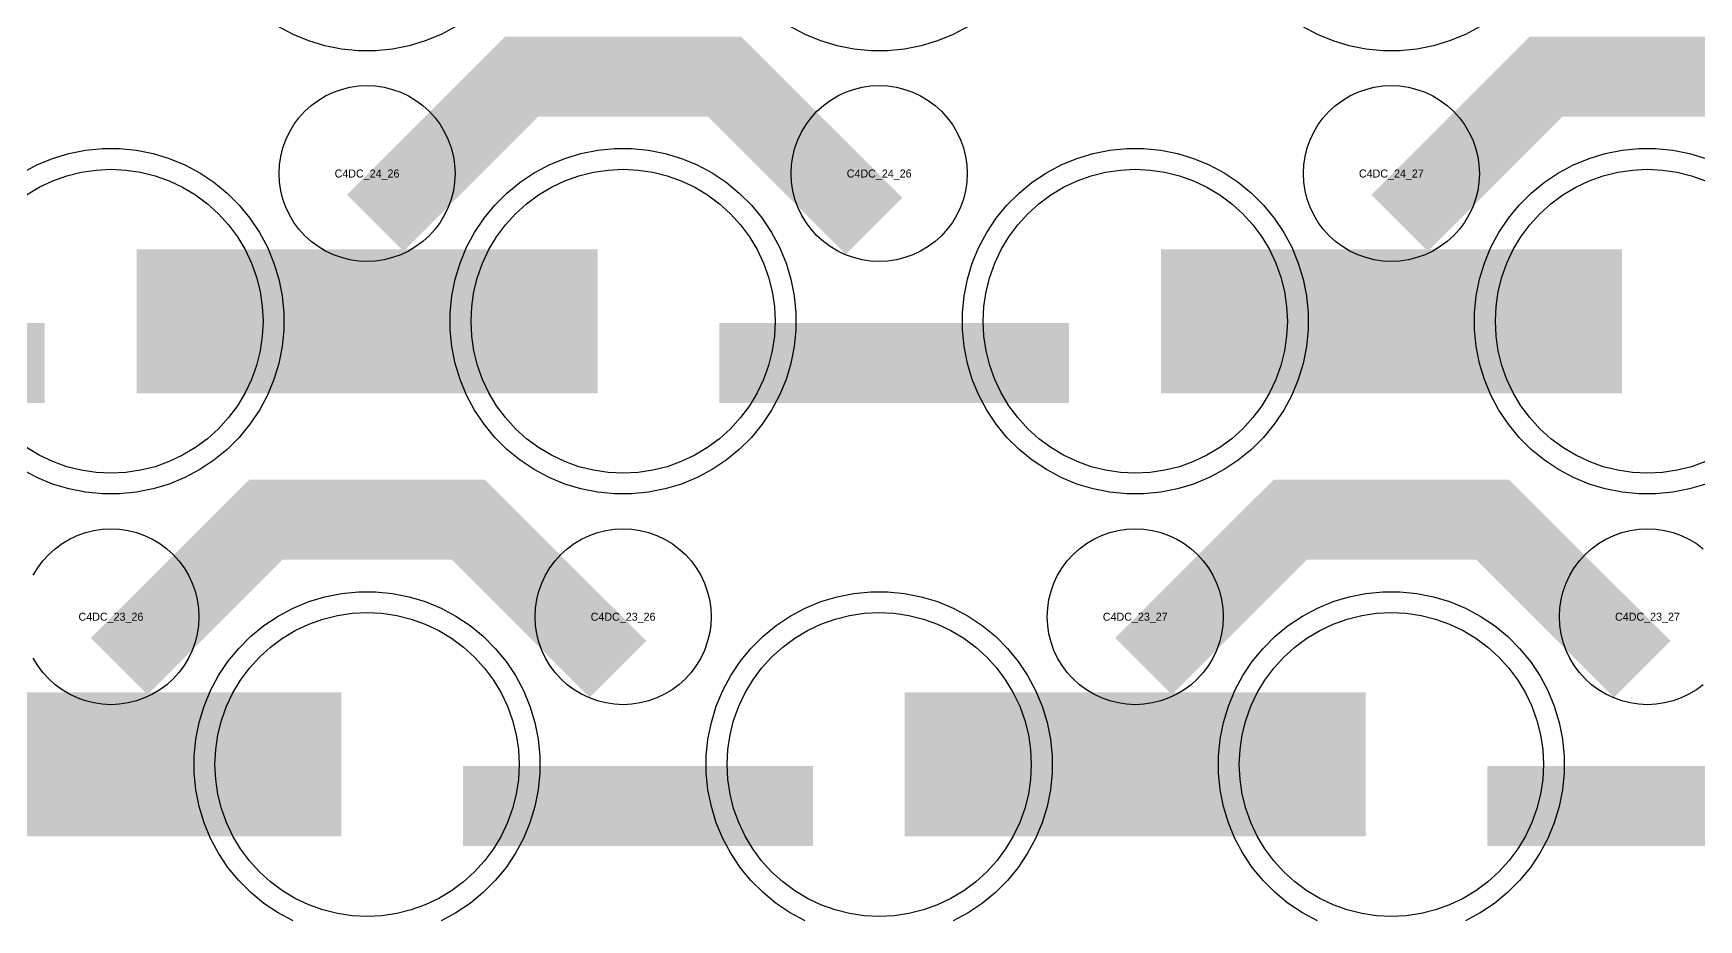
# Model space of a CAD drawing. Extents: x -11880 to 11880, y -14992 to 14992.
# Drawn here: x -3704 to -3184, y -11701 to -11424 of the extents above; entities that cross this region are included whole.
import ezdxf
from ezdxf.enums import TextEntityAlignment as Align

# ---------------------------------------------------------------- set-up
doc = ezdxf.new("R2010")
doc.units = 0
doc.header["$MEASUREMENT"] = 0
for name, color, linetype in [('GDS_775_DT_237', 138, 'CONTINUOUS'), ('RDL1_FS', 34, 'CONTINUOUS'), ('RDL_BS', 160, 'CONTINUOUS')]:
    doc.layers.add(name, color=color, linetype=linetype)

msp = doc.modelspace()

# ---------------------------------------------------------------- linework, layer by layer
at = {"layer": 'RDL1_FS', "color": 240, "true_color": 0xed1f24}
for points in [[(-3706.395, -11474.523), (-3702.395, -11472.125), (-3698.181, -11470.133), (-3693.791, -11468.561), (-3689.268, -11467.429), (-3684.657, -11466.745), (-3680, -11466.516), (-3675.343, -11466.745), (-3670.732, -11467.429), (-3666.209, -11468.561), (-3661.819, -11470.133), (-3657.605, -11472.125), (-3653.605, -11474.523), (-3649.86, -11477.301), (-3646.406, -11480.431), (-3643.276, -11483.885), (-3640.498, -11487.63), (-3638.1, -11491.63), (-3636.108, -11495.844), (-3634.536, -11500.234), (-3633.404, -11504.757), (-3632.72, -11509.368), (-3632.491, -11514.025), (-3632.72, -11518.682), (-3633.404, -11523.293), (-3634.536, -11527.816), (-3636.108, -11532.206), (-3638.1, -11536.42), (-3640.498, -11540.42), (-3643.276, -11544.165), (-3646.406, -11547.619), (-3649.86, -11550.749), (-3653.605, -11553.527), (-3657.605, -11555.925), (-3661.819, -11557.917), (-3666.209, -11559.489), (-3670.732, -11560.621), (-3675.343, -11561.305), (-3680, -11561.534), (-3684.657, -11561.305), (-3689.268, -11560.621), (-3693.791, -11559.489), (-3698.181, -11557.917), (-3702.395, -11555.925), (-3706.395, -11553.527)], [(-3181.819, -11557.917), (-3186.209, -11559.489), (-3190.732, -11560.621), (-3195.343, -11561.305), (-3200, -11561.534), (-3204.657, -11561.305), (-3209.268, -11560.621), (-3213.791, -11559.489), (-3218.181, -11557.917), (-3222.395, -11555.925), (-3226.395, -11553.527), (-3230.14, -11550.749), (-3233.594, -11547.619), (-3236.724, -11544.165), (-3239.502, -11540.42), (-3241.9, -11536.42), (-3243.892, -11532.206), (-3245.464, -11527.816), (-3246.596, -11523.293), (-3247.28, -11518.682), (-3247.509, -11514.025), (-3247.28, -11509.368), (-3246.596, -11504.757), (-3245.464, -11500.234), (-3243.892, -11495.844), (-3241.9, -11491.63), (-3239.502, -11487.63), (-3236.724, -11483.885), (-3233.594, -11480.431), (-3230.14, -11477.301), (-3226.395, -11474.523), (-3222.395, -11472.125), (-3218.181, -11470.133), (-3213.791, -11468.561), (-3209.268, -11467.429), (-3204.657, -11466.745), (-3200, -11466.516), (-3195.343, -11466.745), (-3190.732, -11467.429), (-3186.209, -11468.561), (-3181.819, -11470.133)]]:
    msp.add_lwpolyline(points, dxfattribs=at)
for points in [[(-3520, -11561.534), (-3524.657, -11561.305), (-3529.268, -11560.621), (-3533.791, -11559.489), (-3538.181, -11557.917), (-3542.395, -11555.925), (-3546.395, -11553.527), (-3550.14, -11550.749), (-3553.594, -11547.619), (-3556.724, -11544.165), (-3559.502, -11540.42), (-3561.9, -11536.42), (-3563.892, -11532.206), (-3565.464, -11527.816), (-3566.596, -11523.293), (-3567.28, -11518.682), (-3567.509, -11514.025), (-3567.28, -11509.368), (-3566.596, -11504.757), (-3565.464, -11500.234), (-3563.892, -11495.844), (-3561.9, -11491.63), (-3559.502, -11487.63), (-3556.724, -11483.885), (-3553.594, -11480.431), (-3550.14, -11477.301), (-3546.395, -11474.523), (-3542.395, -11472.125), (-3538.181, -11470.133), (-3533.791, -11468.561), (-3529.268, -11467.429), (-3524.657, -11466.745), (-3520, -11466.516), (-3515.343, -11466.745), (-3510.732, -11467.429), (-3506.209, -11468.561), (-3501.819, -11470.133), (-3497.605, -11472.125), (-3493.605, -11474.523), (-3489.86, -11477.301), (-3486.406, -11480.431), (-3483.276, -11483.885), (-3480.498, -11487.63), (-3478.1, -11491.63), (-3476.108, -11495.844), (-3474.536, -11500.234), (-3473.404, -11504.757), (-3472.72, -11509.368), (-3472.491, -11514.025), (-3472.72, -11518.682), (-3473.404, -11523.293), (-3474.536, -11527.816), (-3476.108, -11532.206), (-3478.1, -11536.42), (-3480.498, -11540.42), (-3483.276, -11544.165), (-3486.406, -11547.619), (-3489.86, -11550.749), (-3493.605, -11553.527), (-3497.605, -11555.925), (-3501.819, -11557.917), (-3506.209, -11559.489), (-3510.732, -11560.621), (-3515.343, -11561.305)], [(-3360, -11561.534), (-3364.657, -11561.305), (-3369.268, -11560.621), (-3373.791, -11559.489), (-3378.181, -11557.917), (-3382.395, -11555.925), (-3386.395, -11553.527), (-3390.14, -11550.749), (-3393.594, -11547.619), (-3396.724, -11544.165), (-3399.502, -11540.42), (-3401.9, -11536.42), (-3403.892, -11532.206), (-3405.464, -11527.816), (-3406.596, -11523.293), (-3407.28, -11518.682), (-3407.509, -11514.025), (-3407.28, -11509.368), (-3406.596, -11504.757), (-3405.464, -11500.234), (-3403.892, -11495.844), (-3401.9, -11491.63), (-3399.502, -11487.63), (-3396.724, -11483.885), (-3393.594, -11480.431), (-3390.14, -11477.301), (-3386.395, -11474.523), (-3382.395, -11472.125), (-3378.181, -11470.133), (-3373.791, -11468.561), (-3369.268, -11467.429), (-3364.657, -11466.745), (-3360, -11466.516), (-3355.343, -11466.745), (-3350.732, -11467.429), (-3346.209, -11468.561), (-3341.819, -11470.133), (-3337.605, -11472.125), (-3333.605, -11474.523), (-3329.86, -11477.301), (-3326.406, -11480.431), (-3323.276, -11483.885), (-3320.498, -11487.63), (-3318.1, -11491.63), (-3316.108, -11495.844), (-3314.536, -11500.234), (-3313.404, -11504.757), (-3312.72, -11509.368), (-3312.491, -11514.025), (-3312.72, -11518.682), (-3313.404, -11523.293), (-3314.536, -11527.816), (-3316.108, -11532.206), (-3318.1, -11536.42), (-3320.498, -11540.42), (-3323.276, -11544.165), (-3326.406, -11547.619), (-3329.86, -11550.749), (-3333.605, -11553.527), (-3337.605, -11555.925), (-3341.819, -11557.917), (-3346.209, -11559.489), (-3350.732, -11560.621), (-3355.343, -11561.305)], [(-3600, -11700.099), (-3604.657, -11699.87), (-3609.268, -11699.186), (-3613.791, -11698.054), (-3618.181, -11696.482), (-3622.395, -11694.49), (-3626.395, -11692.092), (-3630.14, -11689.314), (-3633.594, -11686.184), (-3636.724, -11682.73), (-3639.502, -11678.985), (-3641.9, -11674.985), (-3643.892, -11670.771), (-3645.464, -11666.381), (-3646.596, -11661.858), (-3647.28, -11657.247), (-3647.509, -11652.59), (-3647.28, -11647.933), (-3646.596, -11643.322), (-3645.464, -11638.799), (-3643.892, -11634.409), (-3641.9, -11630.195), (-3639.502, -11626.195), (-3636.724, -11622.45), (-3633.594, -11618.996), (-3630.14, -11615.866), (-3626.395, -11613.088), (-3622.395, -11610.69), (-3618.181, -11608.698), (-3613.791, -11607.126), (-3609.268, -11605.994), (-3604.657, -11605.31), (-3600, -11605.081), (-3595.343, -11605.31), (-3590.732, -11605.994), (-3586.209, -11607.126), (-3581.819, -11608.698), (-3577.605, -11610.69), (-3573.605, -11613.088), (-3569.86, -11615.866), (-3566.406, -11618.996), (-3563.276, -11622.45), (-3560.498, -11626.195), (-3558.1, -11630.195), (-3556.108, -11634.409), (-3554.536, -11638.799), (-3553.404, -11643.322), (-3552.72, -11647.933), (-3552.491, -11652.59), (-3552.72, -11657.247), (-3553.404, -11661.858), (-3554.536, -11666.381), (-3556.108, -11670.771), (-3558.1, -11674.985), (-3560.498, -11678.985), (-3563.276, -11682.73), (-3566.406, -11686.184), (-3569.86, -11689.314), (-3573.605, -11692.092), (-3577.605, -11694.49), (-3581.819, -11696.482), (-3586.209, -11698.054), (-3590.732, -11699.186), (-3595.343, -11699.87)], [(-3440, -11700.099), (-3444.657, -11699.87), (-3449.268, -11699.186), (-3453.791, -11698.054), (-3458.181, -11696.482), (-3462.395, -11694.49), (-3466.395, -11692.092), (-3470.14, -11689.314), (-3473.594, -11686.184), (-3476.724, -11682.73), (-3479.502, -11678.985), (-3481.9, -11674.985), (-3483.892, -11670.771), (-3485.464, -11666.381), (-3486.596, -11661.858), (-3487.28, -11657.247), (-3487.509, -11652.59), (-3487.28, -11647.933), (-3486.596, -11643.322), (-3485.464, -11638.799), (-3483.892, -11634.409), (-3481.9, -11630.195), (-3479.502, -11626.195), (-3476.724, -11622.45), (-3473.594, -11618.996), (-3470.14, -11615.866), (-3466.395, -11613.088), (-3462.395, -11610.69), (-3458.181, -11608.698), (-3453.791, -11607.126), (-3449.268, -11605.994), (-3444.657, -11605.31), (-3440, -11605.081), (-3435.343, -11605.31), (-3430.732, -11605.994), (-3426.209, -11607.126), (-3421.819, -11608.698), (-3417.605, -11610.69), (-3413.605, -11613.088), (-3409.86, -11615.866), (-3406.406, -11618.996), (-3403.276, -11622.45), (-3400.498, -11626.195), (-3398.1, -11630.195), (-3396.108, -11634.409), (-3394.536, -11638.799), (-3393.404, -11643.322), (-3392.72, -11647.933), (-3392.491, -11652.59), (-3392.72, -11657.247), (-3393.404, -11661.858), (-3394.536, -11666.381), (-3396.108, -11670.771), (-3398.1, -11674.985), (-3400.498, -11678.985), (-3403.276, -11682.73), (-3406.406, -11686.184), (-3409.86, -11689.314), (-3413.605, -11692.092), (-3417.605, -11694.49), (-3421.819, -11696.482), (-3426.209, -11698.054), (-3430.732, -11699.186), (-3435.343, -11699.87)], [(-3280, -11700.099), (-3284.657, -11699.87), (-3289.268, -11699.186), (-3293.791, -11698.054), (-3298.181, -11696.482), (-3302.395, -11694.49), (-3306.395, -11692.092), (-3310.14, -11689.314), (-3313.594, -11686.184), (-3316.724, -11682.73), (-3319.502, -11678.985), (-3321.9, -11674.985), (-3323.892, -11670.771), (-3325.464, -11666.381), (-3326.596, -11661.858), (-3327.28, -11657.247), (-3327.509, -11652.59), (-3327.28, -11647.933), (-3326.596, -11643.322), (-3325.464, -11638.799), (-3323.892, -11634.409), (-3321.9, -11630.195), (-3319.502, -11626.195), (-3316.724, -11622.45), (-3313.594, -11618.996), (-3310.14, -11615.866), (-3306.395, -11613.088), (-3302.395, -11610.69), (-3298.181, -11608.698), (-3293.791, -11607.126), (-3289.268, -11605.994), (-3284.657, -11605.31), (-3280, -11605.081), (-3275.343, -11605.31), (-3270.732, -11605.994), (-3266.209, -11607.126), (-3261.819, -11608.698), (-3257.605, -11610.69), (-3253.605, -11613.088), (-3249.86, -11615.866), (-3246.406, -11618.996), (-3243.276, -11622.45), (-3240.498, -11626.195), (-3238.1, -11630.195), (-3236.108, -11634.409), (-3234.536, -11638.799), (-3233.404, -11643.322), (-3232.72, -11647.933), (-3232.491, -11652.59), (-3232.72, -11657.247), (-3233.404, -11661.858), (-3234.536, -11666.381), (-3236.108, -11670.771), (-3238.1, -11674.985), (-3240.498, -11678.985), (-3243.276, -11682.73), (-3246.406, -11686.184), (-3249.86, -11689.314), (-3253.605, -11692.092), (-3257.605, -11694.49), (-3261.819, -11696.482), (-3266.209, -11698.054), (-3270.732, -11699.186), (-3275.343, -11699.87)]]:
    msp.add_lwpolyline(points, close=True, dxfattribs=at)
for points in [[(-3671.998, -11514.025, 45, 45, 0), (-3599.998, -11514.025, 45, 45, 0)], [(-3599.998, -11514.025, 45, 45, 0), (-3527.998, -11514.025, 45, 45, 0)], [(-3351.998, -11514.025, 45, 45, 0), (-3279.998, -11514.025, 45, 45, 0)], [(-3279.998, -11514.025, 45, 45, 0), (-3207.998, -11514.025, 45, 45, 0)], [(-3751.998, -11652.59, 45, 45, 0), (-3679.998, -11652.59, 45, 45, 0)], [(-3679.998, -11652.59, 45, 45, 0), (-3607.998, -11652.59, 45, 45, 0)], [(-3431.998, -11652.59, 45, 45, 0), (-3359.998, -11652.59, 45, 45, 0)], [(-3359.998, -11652.59, 45, 45, 0), (-3287.998, -11652.59, 45, 45, 0)]]:
    msp.add_lwpolyline(points, format="xyseb", dxfattribs=at)
at = {"layer": 'RDL_BS'}
for points in [[(-3572.223, -11421.843), (-3576.885, -11424.335), (-3581.795, -11426.366), (-3586.835, -11427.897), (-3592.062, -11428.943), (-3597.356, -11429.46), (-3602.644, -11429.46), (-3607.938, -11428.943), (-3613.165, -11427.897), (-3618.205, -11426.366), (-3623.115, -11424.335), (-3627.777, -11421.843)], [(-3412.223, -11421.843), (-3416.885, -11424.335), (-3421.795, -11426.366), (-3426.835, -11427.897), (-3432.062, -11428.943), (-3437.356, -11429.46), (-3442.644, -11429.46), (-3447.938, -11428.943), (-3453.165, -11427.897), (-3458.205, -11426.366), (-3463.115, -11424.335), (-3467.777, -11421.843)], [(-3252.223, -11421.843), (-3256.885, -11424.335), (-3261.795, -11426.366), (-3266.835, -11427.897), (-3272.062, -11428.943), (-3277.356, -11429.46), (-3282.644, -11429.46), (-3287.938, -11428.943), (-3293.165, -11427.897), (-3298.205, -11426.366), (-3303.115, -11424.335), (-3307.777, -11421.843)], [(-3704.25, -11593.446), (-3702.857, -11591.122), (-3701.254, -11588.959), (-3699.442, -11586.96), (-3697.443, -11585.148), (-3695.28, -11583.545), (-3692.956, -11582.152), (-3690.519, -11581), (-3687.984, -11580.093), (-3685.365, -11579.436), (-3682.693, -11579.04), (-3680, -11578.908), (-3677.307, -11579.04), (-3674.635, -11579.436), (-3672.016, -11580.093), (-3669.481, -11581), (-3667.044, -11582.152), (-3664.72, -11583.545), (-3662.557, -11585.148), (-3660.558, -11586.96), (-3658.746, -11588.959), (-3657.143, -11591.122), (-3655.75, -11593.446), (-3654.598, -11595.883), (-3653.691, -11598.418), (-3653.034, -11601.037), (-3652.638, -11603.709), (-3652.506, -11606.402), (-3652.638, -11609.095), (-3653.034, -11611.767), (-3653.691, -11614.386), (-3654.598, -11616.921), (-3655.75, -11619.358), (-3657.143, -11621.682), (-3658.746, -11623.845), (-3660.558, -11625.844), (-3662.557, -11627.656), (-3664.72, -11629.259), (-3667.044, -11630.652), (-3669.481, -11631.804), (-3672.016, -11632.711), (-3674.635, -11633.368), (-3677.307, -11633.764), (-3680, -11633.896), (-3682.693, -11633.764), (-3685.365, -11633.368), (-3687.984, -11632.711), (-3690.519, -11631.804), (-3692.956, -11630.652), (-3695.28, -11629.259), (-3697.443, -11627.656), (-3699.442, -11625.844), (-3701.254, -11623.845), (-3702.857, -11621.682), (-3704.25, -11619.358)], [(-3182.557, -11627.656), (-3184.72, -11629.259), (-3187.044, -11630.652), (-3189.481, -11631.804), (-3192.016, -11632.711), (-3194.635, -11633.368), (-3197.307, -11633.764), (-3200, -11633.896), (-3202.693, -11633.764), (-3205.365, -11633.368), (-3207.984, -11632.711), (-3210.519, -11631.804), (-3212.956, -11630.652), (-3215.28, -11629.259), (-3217.443, -11627.656), (-3219.442, -11625.844), (-3221.254, -11623.845), (-3222.857, -11621.682), (-3224.25, -11619.358), (-3225.402, -11616.921), (-3226.309, -11614.386), (-3226.966, -11611.767), (-3227.362, -11609.095), (-3227.494, -11606.402), (-3227.362, -11603.709), (-3226.966, -11601.037), (-3226.309, -11598.418), (-3225.402, -11595.883), (-3224.25, -11593.446), (-3222.857, -11591.122), (-3221.254, -11588.959), (-3219.442, -11586.96), (-3217.443, -11585.148), (-3215.28, -11583.545), (-3212.956, -11582.152), (-3210.519, -11581), (-3207.984, -11580.093), (-3205.365, -11579.436), (-3202.693, -11579.04), (-3200, -11578.908), (-3197.307, -11579.04), (-3194.635, -11579.436), (-3192.016, -11580.093), (-3189.481, -11581), (-3187.044, -11582.152), (-3184.72, -11583.545), (-3182.557, -11585.148)]]:
    msp.add_lwpolyline(points, dxfattribs=at)
for points in [[(-3597.438, -11483.339, 25, 25, 0), (-3551.623, -11437.524, 25, 25, 0), (-3518.07, -11437.524, 25, 25, 0)], [(-3441.599, -11484.238, 25, 25, 0), (-3488.313, -11437.524, 25, 25, 0), (-3518.071, -11437.524, 25, 25, 0)], [(-3277.438, -11483.339, 25, 25, 0), (-3231.623, -11437.524, 25, 25, 0), (-3198.07, -11437.524, 25, 25, 0)], [(-3121.599, -11484.238, 25, 25, 0), (-3168.313, -11437.524, 25, 25, 0), (-3198.071, -11437.524, 25, 25, 0)], [(-3677.438, -11621.904, 25, 25, 0), (-3631.623, -11576.089, 25, 25, 0), (-3598.07, -11576.089, 25, 25, 0)], [(-3521.599, -11622.803, 25, 25, 0), (-3568.313, -11576.089, 25, 25, 0), (-3598.071, -11576.089, 25, 25, 0)], [(-3357.438, -11621.904, 25, 25, 0), (-3311.623, -11576.089, 25, 25, 0), (-3278.07, -11576.089, 25, 25, 0)], [(-3201.599, -11622.803, 25, 25, 0), (-3248.313, -11576.089, 25, 25, 0), (-3278.071, -11576.089, 25, 25, 0)]]:
    msp.add_lwpolyline(points, format="xyseb", dxfattribs=at)
for points in [[(-3600, -11495.331), (-3602.693, -11495.199), (-3605.365, -11494.803), (-3607.984, -11494.146), (-3610.519, -11493.239), (-3612.956, -11492.087), (-3615.28, -11490.694), (-3617.443, -11489.091), (-3619.442, -11487.279), (-3621.254, -11485.28), (-3622.857, -11483.117), (-3624.25, -11480.793), (-3625.402, -11478.356), (-3626.309, -11475.821), (-3626.966, -11473.202), (-3627.362, -11470.53), (-3627.494, -11467.837), (-3627.362, -11465.144), (-3626.966, -11462.472), (-3626.309, -11459.853), (-3625.402, -11457.318), (-3624.25, -11454.881), (-3622.857, -11452.557), (-3621.254, -11450.394), (-3619.442, -11448.395), (-3617.443, -11446.583), (-3615.28, -11444.98), (-3612.956, -11443.587), (-3610.519, -11442.435), (-3607.984, -11441.528), (-3605.365, -11440.871), (-3602.693, -11440.475), (-3600, -11440.343), (-3597.307, -11440.475), (-3594.635, -11440.871), (-3592.016, -11441.528), (-3589.481, -11442.435), (-3587.044, -11443.587), (-3584.72, -11444.98), (-3582.557, -11446.583), (-3580.558, -11448.395), (-3578.746, -11450.394), (-3577.143, -11452.557), (-3575.75, -11454.881), (-3574.598, -11457.318), (-3573.691, -11459.853), (-3573.034, -11462.472), (-3572.638, -11465.144), (-3572.506, -11467.837), (-3572.638, -11470.53), (-3573.034, -11473.202), (-3573.691, -11475.821), (-3574.598, -11478.356), (-3575.75, -11480.793), (-3577.143, -11483.117), (-3578.746, -11485.28), (-3580.558, -11487.279), (-3582.557, -11489.091), (-3584.72, -11490.694), (-3587.044, -11492.087), (-3589.481, -11493.239), (-3592.016, -11494.146), (-3594.635, -11494.803), (-3597.307, -11495.199)], [(-3440, -11495.331), (-3442.693, -11495.199), (-3445.365, -11494.803), (-3447.984, -11494.146), (-3450.519, -11493.239), (-3452.956, -11492.087), (-3455.28, -11490.694), (-3457.443, -11489.091), (-3459.442, -11487.279), (-3461.254, -11485.28), (-3462.857, -11483.117), (-3464.25, -11480.793), (-3465.402, -11478.356), (-3466.309, -11475.821), (-3466.966, -11473.202), (-3467.362, -11470.53), (-3467.494, -11467.837), (-3467.362, -11465.144), (-3466.966, -11462.472), (-3466.309, -11459.853), (-3465.402, -11457.318), (-3464.25, -11454.881), (-3462.857, -11452.557), (-3461.254, -11450.394), (-3459.442, -11448.395), (-3457.443, -11446.583), (-3455.28, -11444.98), (-3452.956, -11443.587), (-3450.519, -11442.435), (-3447.984, -11441.528), (-3445.365, -11440.871), (-3442.693, -11440.475), (-3440, -11440.343), (-3437.307, -11440.475), (-3434.635, -11440.871), (-3432.016, -11441.528), (-3429.481, -11442.435), (-3427.044, -11443.587), (-3424.72, -11444.98), (-3422.557, -11446.583), (-3420.558, -11448.395), (-3418.746, -11450.394), (-3417.143, -11452.557), (-3415.75, -11454.881), (-3414.598, -11457.318), (-3413.691, -11459.853), (-3413.034, -11462.472), (-3412.638, -11465.144), (-3412.506, -11467.837), (-3412.638, -11470.53), (-3413.034, -11473.202), (-3413.691, -11475.821), (-3414.598, -11478.356), (-3415.75, -11480.793), (-3417.143, -11483.117), (-3418.746, -11485.28), (-3420.558, -11487.279), (-3422.557, -11489.091), (-3424.72, -11490.694), (-3427.044, -11492.087), (-3429.481, -11493.239), (-3432.016, -11494.146), (-3434.635, -11494.803), (-3437.307, -11495.199)], [(-3280, -11495.331), (-3282.693, -11495.199), (-3285.365, -11494.803), (-3287.984, -11494.146), (-3290.519, -11493.239), (-3292.956, -11492.087), (-3295.28, -11490.694), (-3297.443, -11489.091), (-3299.442, -11487.279), (-3301.254, -11485.28), (-3302.857, -11483.117), (-3304.25, -11480.793), (-3305.402, -11478.356), (-3306.309, -11475.821), (-3306.966, -11473.202), (-3307.362, -11470.53), (-3307.494, -11467.837), (-3307.362, -11465.144), (-3306.966, -11462.472), (-3306.309, -11459.853), (-3305.402, -11457.318), (-3304.25, -11454.881), (-3302.857, -11452.557), (-3301.254, -11450.394), (-3299.442, -11448.395), (-3297.443, -11446.583), (-3295.28, -11444.98), (-3292.956, -11443.587), (-3290.519, -11442.435), (-3287.984, -11441.528), (-3285.365, -11440.871), (-3282.693, -11440.475), (-3280, -11440.343), (-3277.307, -11440.475), (-3274.635, -11440.871), (-3272.016, -11441.528), (-3269.481, -11442.435), (-3267.044, -11443.587), (-3264.72, -11444.98), (-3262.557, -11446.583), (-3260.558, -11448.395), (-3258.746, -11450.394), (-3257.143, -11452.557), (-3255.75, -11454.881), (-3254.598, -11457.318), (-3253.691, -11459.853), (-3253.034, -11462.472), (-3252.638, -11465.144), (-3252.506, -11467.837), (-3252.638, -11470.53), (-3253.034, -11473.202), (-3253.691, -11475.821), (-3254.598, -11478.356), (-3255.75, -11480.793), (-3257.143, -11483.117), (-3258.746, -11485.28), (-3260.558, -11487.279), (-3262.557, -11489.091), (-3264.72, -11490.694), (-3267.044, -11492.087), (-3269.481, -11493.239), (-3272.016, -11494.146), (-3274.635, -11494.803), (-3277.307, -11495.199)], [(-3520, -11633.896), (-3522.693, -11633.764), (-3525.365, -11633.368), (-3527.984, -11632.711), (-3530.519, -11631.804), (-3532.956, -11630.652), (-3535.28, -11629.259), (-3537.443, -11627.656), (-3539.442, -11625.844), (-3541.254, -11623.845), (-3542.857, -11621.682), (-3544.25, -11619.358), (-3545.402, -11616.921), (-3546.309, -11614.386), (-3546.966, -11611.767), (-3547.362, -11609.095), (-3547.494, -11606.402), (-3547.362, -11603.709), (-3546.966, -11601.037), (-3546.309, -11598.418), (-3545.402, -11595.883), (-3544.25, -11593.446), (-3542.857, -11591.122), (-3541.254, -11588.959), (-3539.442, -11586.96), (-3537.443, -11585.148), (-3535.28, -11583.545), (-3532.956, -11582.152), (-3530.519, -11581), (-3527.984, -11580.093), (-3525.365, -11579.436), (-3522.693, -11579.04), (-3520, -11578.908), (-3517.307, -11579.04), (-3514.635, -11579.436), (-3512.016, -11580.093), (-3509.481, -11581), (-3507.044, -11582.152), (-3504.72, -11583.545), (-3502.557, -11585.148), (-3500.558, -11586.96), (-3498.746, -11588.959), (-3497.143, -11591.122), (-3495.75, -11593.446), (-3494.598, -11595.883), (-3493.691, -11598.418), (-3493.034, -11601.037), (-3492.638, -11603.709), (-3492.506, -11606.402), (-3492.638, -11609.095), (-3493.034, -11611.767), (-3493.691, -11614.386), (-3494.598, -11616.921), (-3495.75, -11619.358), (-3497.143, -11621.682), (-3498.746, -11623.845), (-3500.558, -11625.844), (-3502.557, -11627.656), (-3504.72, -11629.259), (-3507.044, -11630.652), (-3509.481, -11631.804), (-3512.016, -11632.711), (-3514.635, -11633.368), (-3517.307, -11633.764)], [(-3360, -11633.896), (-3362.693, -11633.764), (-3365.365, -11633.368), (-3367.984, -11632.711), (-3370.519, -11631.804), (-3372.956, -11630.652), (-3375.28, -11629.259), (-3377.443, -11627.656), (-3379.442, -11625.844), (-3381.254, -11623.845), (-3382.857, -11621.682), (-3384.25, -11619.358), (-3385.402, -11616.921), (-3386.309, -11614.386), (-3386.966, -11611.767), (-3387.362, -11609.095), (-3387.494, -11606.402), (-3387.362, -11603.709), (-3386.966, -11601.037), (-3386.309, -11598.418), (-3385.402, -11595.883), (-3384.25, -11593.446), (-3382.857, -11591.122), (-3381.254, -11588.959), (-3379.442, -11586.96), (-3377.443, -11585.148), (-3375.28, -11583.545), (-3372.956, -11582.152), (-3370.519, -11581), (-3367.984, -11580.093), (-3365.365, -11579.436), (-3362.693, -11579.04), (-3360, -11578.908), (-3357.307, -11579.04), (-3354.635, -11579.436), (-3352.016, -11580.093), (-3349.481, -11581), (-3347.044, -11582.152), (-3344.72, -11583.545), (-3342.557, -11585.148), (-3340.558, -11586.96), (-3338.746, -11588.959), (-3337.143, -11591.122), (-3335.75, -11593.446), (-3334.598, -11595.883), (-3333.691, -11598.418), (-3333.034, -11601.037), (-3332.638, -11603.709), (-3332.506, -11606.402), (-3332.638, -11609.095), (-3333.034, -11611.767), (-3333.691, -11614.386), (-3334.598, -11616.921), (-3335.75, -11619.358), (-3337.143, -11621.682), (-3338.746, -11623.845), (-3340.558, -11625.844), (-3342.557, -11627.656), (-3344.72, -11629.259), (-3347.044, -11630.652), (-3349.481, -11631.804), (-3352.016, -11632.711), (-3354.635, -11633.368), (-3357.307, -11633.764)]]:
    msp.add_lwpolyline(points, close=True, dxfattribs=at)
at = {"layer": 'RDL_BS', "color": 240, "true_color": 0xed1f24}
for points in [[(-3707.777, -11467.642), (-3703.115, -11465.15), (-3698.205, -11463.119), (-3693.165, -11461.588), (-3687.938, -11460.542), (-3682.644, -11460.025), (-3677.356, -11460.025), (-3672.062, -11460.542), (-3666.835, -11461.588), (-3661.795, -11463.119), (-3656.885, -11465.15), (-3652.223, -11467.642), (-3647.809, -11470.589), (-3643.708, -11473.951), (-3639.926, -11477.733), (-3636.564, -11481.834), (-3633.617, -11486.248), (-3631.125, -11490.91), (-3629.094, -11495.82), (-3627.563, -11500.86), (-3626.517, -11506.087), (-3626, -11511.381), (-3626, -11516.669), (-3626.517, -11521.963), (-3627.563, -11527.19), (-3629.094, -11532.23), (-3631.125, -11537.14), (-3633.617, -11541.802), (-3636.564, -11546.216), (-3639.926, -11550.317), (-3643.708, -11554.099), (-3647.809, -11557.461), (-3652.223, -11560.408), (-3656.885, -11562.9), (-3661.795, -11564.931), (-3666.835, -11566.462), (-3672.062, -11567.508), (-3677.356, -11568.025), (-3682.644, -11568.025), (-3687.938, -11567.508), (-3693.165, -11566.462), (-3698.205, -11564.931), (-3703.115, -11562.9), (-3707.777, -11560.408)], [(-3181.795, -11564.931), (-3186.835, -11566.462), (-3192.062, -11567.508), (-3197.356, -11568.025), (-3202.644, -11568.025), (-3207.938, -11567.508), (-3213.165, -11566.462), (-3218.205, -11564.931), (-3223.115, -11562.9), (-3227.777, -11560.408), (-3232.191, -11557.461), (-3236.292, -11554.099), (-3240.074, -11550.317), (-3243.436, -11546.216), (-3246.383, -11541.802), (-3248.875, -11537.14), (-3250.906, -11532.23), (-3252.437, -11527.19), (-3253.483, -11521.963), (-3254, -11516.669), (-3254, -11511.381), (-3253.483, -11506.087), (-3252.437, -11500.86), (-3250.906, -11495.82), (-3248.875, -11490.91), (-3246.383, -11486.248), (-3243.436, -11481.834), (-3240.074, -11477.733), (-3236.292, -11473.951), (-3232.191, -11470.589), (-3227.777, -11467.642), (-3223.115, -11465.15), (-3218.205, -11463.119), (-3213.165, -11461.588), (-3207.938, -11460.542), (-3202.644, -11460.025), (-3197.356, -11460.025), (-3192.062, -11460.542), (-3186.835, -11461.588), (-3181.795, -11463.119)], [(-3623.115, -11701.465), (-3627.777, -11698.973), (-3632.191, -11696.026), (-3636.292, -11692.664), (-3640.074, -11688.882), (-3643.436, -11684.781), (-3646.383, -11680.367), (-3648.875, -11675.705), (-3650.906, -11670.795), (-3652.437, -11665.755), (-3653.483, -11660.528), (-3654, -11655.234), (-3654, -11649.946), (-3653.483, -11644.652), (-3652.437, -11639.425), (-3650.906, -11634.385), (-3648.875, -11629.475), (-3646.383, -11624.813), (-3643.436, -11620.399), (-3640.074, -11616.298), (-3636.292, -11612.516), (-3632.191, -11609.154), (-3627.777, -11606.207), (-3623.115, -11603.715), (-3618.205, -11601.684), (-3613.165, -11600.153), (-3607.938, -11599.107), (-3602.644, -11598.59), (-3597.356, -11598.59), (-3592.062, -11599.107), (-3586.835, -11600.153), (-3581.795, -11601.684), (-3576.885, -11603.715), (-3572.223, -11606.207), (-3567.809, -11609.154), (-3563.708, -11612.516), (-3559.926, -11616.298), (-3556.564, -11620.399), (-3553.617, -11624.813), (-3551.125, -11629.475), (-3549.094, -11634.385), (-3547.563, -11639.425), (-3546.517, -11644.652), (-3546, -11649.946), (-3546, -11655.234), (-3546.517, -11660.528), (-3547.563, -11665.755), (-3549.094, -11670.795), (-3551.125, -11675.705), (-3553.617, -11680.367), (-3556.564, -11684.781), (-3559.926, -11688.882), (-3563.708, -11692.664), (-3567.809, -11696.026), (-3572.223, -11698.973), (-3576.885, -11701.465)], [(-3463.115, -11701.465), (-3467.777, -11698.973), (-3472.191, -11696.026), (-3476.292, -11692.664), (-3480.074, -11688.882), (-3483.436, -11684.781), (-3486.383, -11680.367), (-3488.875, -11675.705), (-3490.906, -11670.795), (-3492.437, -11665.755), (-3493.483, -11660.528), (-3494, -11655.234), (-3494, -11649.946), (-3493.483, -11644.652), (-3492.437, -11639.425), (-3490.906, -11634.385), (-3488.875, -11629.475), (-3486.383, -11624.813), (-3483.436, -11620.399), (-3480.074, -11616.298), (-3476.292, -11612.516), (-3472.191, -11609.154), (-3467.777, -11606.207), (-3463.115, -11603.715), (-3458.205, -11601.684), (-3453.165, -11600.153), (-3447.938, -11599.107), (-3442.644, -11598.59), (-3437.356, -11598.59), (-3432.062, -11599.107), (-3426.835, -11600.153), (-3421.795, -11601.684), (-3416.885, -11603.715), (-3412.223, -11606.207), (-3407.809, -11609.154), (-3403.708, -11612.516), (-3399.926, -11616.298), (-3396.564, -11620.399), (-3393.617, -11624.813), (-3391.125, -11629.475), (-3389.094, -11634.385), (-3387.563, -11639.425), (-3386.517, -11644.652), (-3386, -11649.946), (-3386, -11655.234), (-3386.517, -11660.528), (-3387.563, -11665.755), (-3389.094, -11670.795), (-3391.125, -11675.705), (-3393.617, -11680.367), (-3396.564, -11684.781), (-3399.926, -11688.882), (-3403.708, -11692.664), (-3407.809, -11696.026), (-3412.223, -11698.973), (-3416.885, -11701.465)], [(-3303.115, -11701.465), (-3307.777, -11698.973), (-3312.191, -11696.026), (-3316.292, -11692.664), (-3320.074, -11688.882), (-3323.436, -11684.781), (-3326.383, -11680.367), (-3328.875, -11675.705), (-3330.906, -11670.795), (-3332.437, -11665.755), (-3333.483, -11660.528), (-3334, -11655.234), (-3334, -11649.946), (-3333.483, -11644.652), (-3332.437, -11639.425), (-3330.906, -11634.385), (-3328.875, -11629.475), (-3326.383, -11624.813), (-3323.436, -11620.399), (-3320.074, -11616.298), (-3316.292, -11612.516), (-3312.191, -11609.154), (-3307.777, -11606.207), (-3303.115, -11603.715), (-3298.205, -11601.684), (-3293.165, -11600.153), (-3287.938, -11599.107), (-3282.644, -11598.59), (-3277.356, -11598.59), (-3272.062, -11599.107), (-3266.835, -11600.153), (-3261.795, -11601.684), (-3256.885, -11603.715), (-3252.223, -11606.207), (-3247.809, -11609.154), (-3243.708, -11612.516), (-3239.926, -11616.298), (-3236.564, -11620.399), (-3233.617, -11624.813), (-3231.125, -11629.475), (-3229.094, -11634.385), (-3227.563, -11639.425), (-3226.517, -11644.652), (-3226, -11649.946), (-3226, -11655.234), (-3226.517, -11660.528), (-3227.563, -11665.755), (-3229.094, -11670.795), (-3231.125, -11675.705), (-3233.617, -11680.367), (-3236.564, -11684.781), (-3239.926, -11688.882), (-3243.708, -11692.664), (-3247.809, -11696.026), (-3252.223, -11698.973), (-3256.885, -11701.465)]]:
    msp.add_lwpolyline(points, dxfattribs=at)
for points in [[(-3522.644, -11568.025), (-3527.938, -11567.508), (-3533.165, -11566.462), (-3538.205, -11564.931), (-3543.115, -11562.9), (-3547.777, -11560.408), (-3552.191, -11557.461), (-3556.292, -11554.099), (-3560.074, -11550.317), (-3563.436, -11546.216), (-3566.383, -11541.802), (-3568.875, -11537.14), (-3570.906, -11532.23), (-3572.437, -11527.19), (-3573.483, -11521.963), (-3574, -11516.669), (-3574, -11511.381), (-3573.483, -11506.087), (-3572.437, -11500.86), (-3570.906, -11495.82), (-3568.875, -11490.91), (-3566.383, -11486.248), (-3563.436, -11481.834), (-3560.074, -11477.733), (-3556.292, -11473.951), (-3552.191, -11470.589), (-3547.777, -11467.642), (-3543.115, -11465.15), (-3538.205, -11463.119), (-3533.165, -11461.588), (-3527.938, -11460.542), (-3522.644, -11460.025), (-3517.356, -11460.025), (-3512.062, -11460.542), (-3506.835, -11461.588), (-3501.795, -11463.119), (-3496.885, -11465.15), (-3492.223, -11467.642), (-3487.809, -11470.589), (-3483.708, -11473.951), (-3479.926, -11477.733), (-3476.564, -11481.834), (-3473.617, -11486.248), (-3471.125, -11490.91), (-3469.094, -11495.82), (-3467.563, -11500.86), (-3466.517, -11506.087), (-3466, -11511.381), (-3466, -11516.669), (-3466.517, -11521.963), (-3467.563, -11527.19), (-3469.094, -11532.23), (-3471.125, -11537.14), (-3473.617, -11541.802), (-3476.564, -11546.216), (-3479.926, -11550.317), (-3483.708, -11554.099), (-3487.809, -11557.461), (-3492.223, -11560.408), (-3496.885, -11562.9), (-3501.795, -11564.931), (-3506.835, -11566.462), (-3512.062, -11567.508), (-3517.356, -11568.025)], [(-3362.644, -11568.025), (-3367.938, -11567.508), (-3373.165, -11566.462), (-3378.205, -11564.931), (-3383.115, -11562.9), (-3387.777, -11560.408), (-3392.191, -11557.461), (-3396.292, -11554.099), (-3400.074, -11550.317), (-3403.436, -11546.216), (-3406.383, -11541.802), (-3408.875, -11537.14), (-3410.906, -11532.23), (-3412.437, -11527.19), (-3413.483, -11521.963), (-3414, -11516.669), (-3414, -11511.381), (-3413.483, -11506.087), (-3412.437, -11500.86), (-3410.906, -11495.82), (-3408.875, -11490.91), (-3406.383, -11486.248), (-3403.436, -11481.834), (-3400.074, -11477.733), (-3396.292, -11473.951), (-3392.191, -11470.589), (-3387.777, -11467.642), (-3383.115, -11465.15), (-3378.205, -11463.119), (-3373.165, -11461.588), (-3367.938, -11460.542), (-3362.644, -11460.025), (-3357.356, -11460.025), (-3352.062, -11460.542), (-3346.835, -11461.588), (-3341.795, -11463.119), (-3336.885, -11465.15), (-3332.223, -11467.642), (-3327.809, -11470.589), (-3323.708, -11473.951), (-3319.926, -11477.733), (-3316.564, -11481.834), (-3313.617, -11486.248), (-3311.125, -11490.91), (-3309.094, -11495.82), (-3307.563, -11500.86), (-3306.517, -11506.087), (-3306, -11511.381), (-3306, -11516.669), (-3306.517, -11521.963), (-3307.563, -11527.19), (-3309.094, -11532.23), (-3311.125, -11537.14), (-3313.617, -11541.802), (-3316.564, -11546.216), (-3319.926, -11550.317), (-3323.708, -11554.099), (-3327.809, -11557.461), (-3332.223, -11560.408), (-3336.885, -11562.9), (-3341.795, -11564.931), (-3346.835, -11566.462), (-3352.062, -11567.508), (-3357.356, -11568.025)]]:
    msp.add_lwpolyline(points, close=True, dxfattribs=at)
for points in [[(-3809.984, -11527.038, 25, 25, 0), (-3700.719, -11527.038, 25, 25, 0)], [(-3489.984, -11527.038, 25, 25, 0), (-3380.719, -11527.038, 25, 25, 0)], [(-3569.984, -11665.603, 25, 25, 0), (-3460.719, -11665.603, 25, 25, 0)], [(-3249.984, -11665.603, 25, 25, 0), (-3140.719, -11665.603, 25, 25, 0)]]:
    msp.add_lwpolyline(points, format="xyseb", dxfattribs=at)

# ---------------------------------------------------------------- texts
at = {"layer": 'GDS_775_DT_237'}
for s, p in [('C4DC_24_26', (-3600, -11467.837)), ('C4DC_24_26', (-3600, -11467.837)), ('C4DC_24_26', (-3440, -11467.837)), ('C4DC_24_26', (-3440, -11467.837)), ('C4DC_24_27', (-3280, -11467.837)), ('C4DC_24_27', (-3280, -11467.837)), ('C4DC_23_26', (-3680, -11606.402)), ('C4DC_23_26', (-3680, -11606.402)), ('C4DC_23_26', (-3520, -11606.402)), ('C4DC_23_26', (-3520, -11606.402)), ('C4DC_23_27', (-3360, -11606.402)), ('C4DC_23_27', (-3360, -11606.402)), ('C4DC_23_27', (-3200, -11606.402)), ('C4DC_23_27', (-3200, -11606.402))]:
    msp.add_text(s, height=2.5, dxfattribs=at).set_placement(p, align=Align.MIDDLE_CENTER)

doc.saveas('drawing.dxf')
